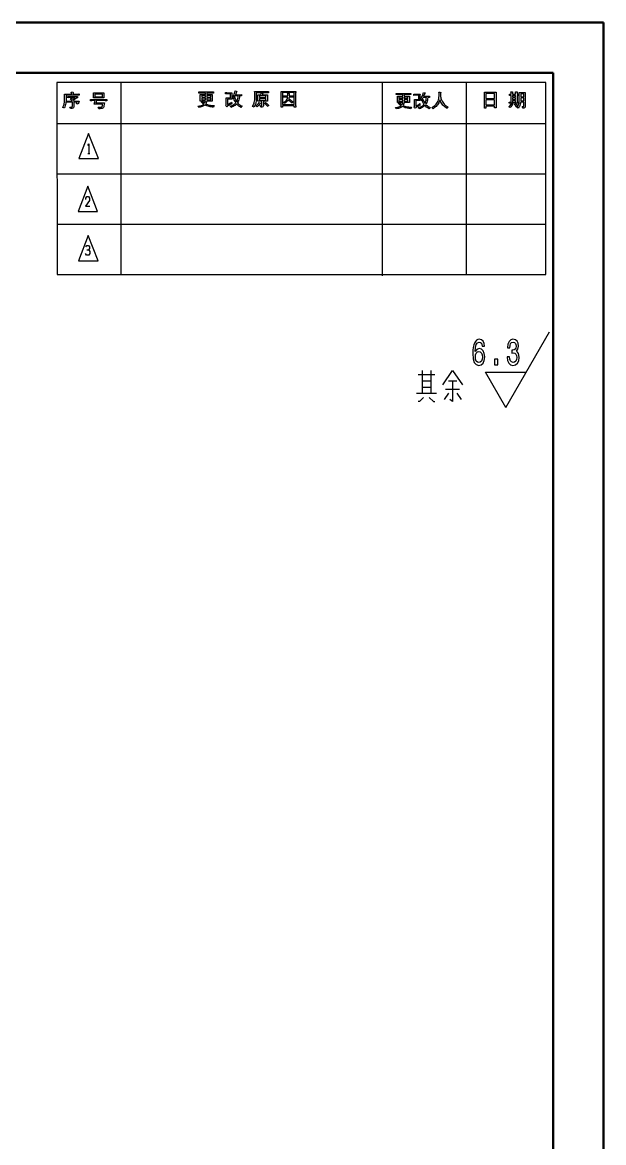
# Model space of a CAD drawing. Extents: x 0 to 1189, y 0 to 841.
# Drawn here: x 1073.6 to 1189, y 618.6 to 841 of the extents above; entities that cross this region are included whole.
import ezdxf

# ---------------------------------------------------------------- set-up
doc = ezdxf.new("R2010")
doc.units = 0

msp = doc.modelspace()

# ---------------------------------------------------------------- linework, layer by layer
at = {"color": 7, "lineweight": 50}
for p, q in [((1189, 841), (0, 841)), ((1189, 0), (1189, 841)), ((1179, 831), (30, 831)), ((1179, 10), (1179, 831))]:
    msp.add_line(p, q, dxfattribs=at)
at = {"color": 7, "lineweight": 25}
for p, q in [((1177.54, 829.08), (1080.46, 829.08)), ((1080.46, 829.08), (1080.51, 790.95)), ((1093.14, 829.08), (1093.14, 790.95)), ((1145.08, 790.71), (1145.08, 829.08)), ((1161.78, 790.95), (1161.78, 829.08)), ((1177.54, 790.93), (1177.54, 829.08)), ((1080.51, 820.95), (1177.54, 820.95)), ((1080.51, 810.95), (1177.54, 810.95)), ((1080.51, 800.95), (1177.54, 800.95)), ((1080.51, 790.95), (1177.54, 790.95)), ((1169.57, 764.54), (1178.23, 779.54)), ((1169.57, 764.54), (1165.53, 771.54)), ((1165.53, 771.54), (1173.61, 771.54))]:
    msp.add_line(p, q, dxfattribs=at)
for points in [[(1116.34, 825.01), (1116.45, 824.89), (1116.59, 824.76), (1116.76, 824.64), (1116.94, 824.53), (1117.1, 824.44), (1117.24, 824.38), (1117.13, 824.28), (1117.01, 824.11), (1116.82, 824.24), (1116.62, 824.38), (1116.48, 824.5), (1116.32, 824.64), (1116.16, 824.8), (1115.99, 824.65), (1115.83, 824.52), (1115.65, 824.41), (1115.47, 824.31), (1115.28, 824.21), (1115.06, 824.11), (1114.99, 824.24), (1114.87, 824.37), (1115.07, 824.44), (1115.27, 824.52), (1115.48, 824.63), (1115.68, 824.75), (1115.86, 824.88), (1116.02, 825.04), (1115.9, 825.23), (1115.77, 825.45), (1115.69, 825.61), (1115.61, 825.77), (1115.53, 825.92), (1115.46, 825.82), (1115.33, 825.91), (1115.23, 825.98), (1115.34, 826.11), (1115.45, 826.29), (1115.57, 826.52), (1115.66, 826.72), (1115.74, 826.93), (1115.82, 827.16), (1115.89, 827.41), (1116.05, 827.34), (1116.2, 827.31), (1116.12, 827.16), (1116.04, 826.99), (1115.97, 826.82), (1115.9, 826.64), (1116.61, 826.64), (1116.89, 826.65), (1117.11, 826.66), (1117.11, 826.4), (1116.95, 826.41), (1116.74, 826.42), (1116.71, 826.14), (1116.66, 825.87), (1116.6, 825.63), (1116.53, 825.41), (1116.44, 825.2)], [(1083.62, 827.2), (1083.68, 827), (1083.73, 826.78), (1084.26, 826.78), (1084.48, 826.78), (1084.7, 826.78), (1084.91, 826.79), (1084.91, 826.55), (1084.7, 826.56), (1084.48, 826.56), (1084.26, 826.56), (1082.3, 826.56), (1082.3, 826.26), (1082.3, 826), (1082.29, 825.77), (1082.29, 825.58), (1082.28, 825.42), (1082.26, 825.18), (1082.23, 824.95), (1082.19, 824.71), (1082.13, 824.47), (1082.05, 824.23), (1081.95, 824.01), (1081.83, 824.07), (1081.65, 824.13), (1081.73, 824.29), (1081.79, 824.45), (1081.85, 824.6), (1081.89, 824.76), (1081.93, 824.94), (1081.96, 825.13), (1081.98, 825.35), (1082, 825.57), (1082, 825.81), (1082, 826.01), (1082, 826.24), (1081.99, 826.5), (1081.99, 826.78), (1083.41, 826.78), (1083.36, 826.95), (1083.29, 827.13), (1083.45, 827.16)], [(1083.78, 825.38), (1084.9, 825.38), (1084.82, 825.18), (1084.74, 824.98), (1084.67, 824.79), (1084.53, 824.83), (1084.37, 824.86), (1084.44, 825.02), (1084.5, 825.17), (1083.81, 825.17), (1083.81, 824.29), (1083.77, 824.05), (1083.64, 823.94), (1083.45, 823.9), (1083.18, 823.88), (1083.13, 824.04), (1083.07, 824.2), (1083.34, 824.19), (1083.48, 824.22), (1083.54, 824.42), (1083.54, 825.17), (1082.9, 825.17), (1082.67, 825.17), (1082.46, 825.16), (1082.46, 825.4), (1082.68, 825.39), (1082.88, 825.38), (1083.59, 825.38), (1083.45, 825.51), (1083.3, 825.64), (1083.14, 825.78), (1083.22, 825.86), (1083.35, 825.97), (1083.46, 825.88), (1083.62, 825.75), (1084.1, 826.06), (1083.21, 826.06), (1082.99, 826.06), (1082.79, 826.06), (1082.61, 826.05), (1082.61, 826.31), (1082.79, 826.3), (1082.99, 826.29), (1083.21, 826.29), (1084.57, 826.29), (1084.57, 826.05), (1084.38, 825.94), (1084.18, 825.83), (1083.98, 825.71), (1083.79, 825.6), (1083.93, 825.48)], [(1089.89, 825.7), (1090.15, 825.7), (1090.37, 825.71), (1090.37, 825.45), (1090.15, 825.46), (1089.89, 825.47), (1088.34, 825.47), (1088.28, 825.26), (1088.21, 825.03), (1089.89, 825.03), (1089.85, 824.82), (1089.83, 824.64), (1089.8, 824.47), (1089.76, 824.27), (1089.7, 824.08), (1089.59, 823.97), (1089.49, 823.93), (1089.33, 823.9), (1089.09, 823.87), (1088.78, 823.85), (1088.72, 824.01), (1088.64, 824.18), (1088.94, 824.17), (1089.16, 824.17), (1089.29, 824.18), (1089.46, 824.32), (1089.51, 824.51), (1089.55, 824.79), (1087.86, 824.79), (1087.94, 825.01), (1088, 825.24), (1088.06, 825.47), (1087.72, 825.47), (1087.52, 825.47), (1087.34, 825.46), (1087.16, 825.45), (1087.16, 825.71), (1087.34, 825.7), (1087.52, 825.7), (1087.72, 825.7)], [(1089.81, 827), (1089.79, 826.78), (1089.79, 826.52), (1089.79, 826.34), (1089.8, 826.17), (1089.81, 826.01), (1087.75, 826.01), (1087.76, 826.22), (1087.76, 826.48), (1087.76, 826.66), (1087.75, 826.84), (1087.75, 827)], [(1089.52, 826.24), (1089.52, 826.78), (1088.03, 826.78), (1088.03, 826.24)], [(1111.22, 827.2), (1111.38, 827.2), (1111.58, 827.21), (1111.58, 826.96), (1111.4, 826.97), (1111.22, 826.97), (1110.26, 826.97), (1110.26, 826.67), (1111.3, 826.67), (1111.29, 826.49), (1111.28, 826.27), (1111.28, 826.02), (1111.28, 825.77), (1111.29, 825.56), (1111.3, 825.38), (1110.22, 825.38), (1110.17, 825.18), (1110.11, 825), (1110.02, 824.82), (1110.18, 824.74), (1110.39, 824.67), (1110.63, 824.6), (1110.88, 824.54), (1111.09, 824.5), (1111.26, 824.48), (1111.48, 824.47), (1111.69, 824.47), (1111.61, 824.36), (1111.55, 824.17), (1111.35, 824.19), (1111.15, 824.22), (1110.93, 824.26), (1110.7, 824.31), (1110.47, 824.37), (1110.25, 824.44), (1110.05, 824.52), (1109.86, 824.61), (1109.68, 824.48), (1109.44, 824.35), (1109.29, 824.28), (1109.1, 824.23), (1108.88, 824.17), (1108.62, 824.13), (1108.56, 824.27), (1108.48, 824.4), (1108.75, 824.42), (1108.98, 824.46), (1109.2, 824.52), (1109.39, 824.59), (1109.53, 824.67), (1109.65, 824.75), (1109.46, 824.89), (1109.28, 825.04), (1109.08, 825.22), (1109.25, 825.38), (1108.91, 825.38), (1108.92, 825.57), (1108.92, 825.8), (1108.92, 826.05), (1108.92, 826.3), (1108.92, 826.51), (1108.91, 826.67), (1109.99, 826.67), (1109.99, 826.97), (1109.11, 826.97), (1108.87, 826.97), (1108.62, 826.96), (1108.62, 827.21), (1108.87, 827.2), (1109.09, 827.2)], [(1109.99, 826.16), (1109.99, 826.46), (1109.21, 826.46), (1109.21, 826.16)], [(1109.97, 825.62), (1109.98, 825.78), (1109.99, 825.93), (1109.21, 825.93), (1109.21, 825.62)], [(1109.29, 825.38), (1109.46, 825.21), (1109.63, 825.07), (1109.8, 824.95), (1109.9, 825.17), (1109.95, 825.38)], [(1111, 825.62), (1111, 825.93), (1110.26, 825.93), (1110.25, 825.8), (1110.24, 825.62)], [(1111, 826.16), (1111, 826.46), (1110.26, 826.46), (1110.26, 826.16)], [(1115.21, 827.05), (1115.2, 826.84), (1115.19, 826.62), (1115.19, 826.4), (1115.19, 826.19), (1115.2, 825.98), (1115.21, 825.79), (1114.37, 825.79), (1114.37, 824.68), (1114.61, 824.82), (1114.83, 824.95), (1115.01, 825.06), (1115.15, 825.17), (1115.19, 825.01), (1115.23, 824.9), (1115.06, 824.79), (1114.88, 824.69), (1114.71, 824.58), (1114.54, 824.48), (1114.36, 824.36), (1114.18, 824.24), (1114.09, 824.37), (1113.98, 824.48), (1114.08, 824.62), (1114.1, 824.78), (1114.1, 825.56), (1114.1, 825.78), (1114.08, 826.02), (1114.94, 826.02), (1114.94, 826.83), (1114.47, 826.83), (1114.22, 826.82), (1113.97, 826.81), (1113.97, 827.07), (1114.22, 827.06), (1114.47, 827.05)], [(1115.55, 825.96), (1115.76, 826.06), (1115.83, 825.9), (1115.9, 825.75), (1115.97, 825.6), (1116.08, 825.4), (1116.19, 825.24), (1116.27, 825.42), (1116.34, 825.63), (1116.4, 825.87), (1116.44, 826.13), (1116.47, 826.42), (1115.82, 826.42), (1115.73, 826.26), (1115.64, 826.11)], [(1119.32, 824.31), (1119.44, 824.49), (1119.53, 824.68), (1119.61, 824.88), (1119.66, 825.09), (1119.71, 825.36), (1119.74, 825.6), (1119.75, 825.8), (1119.75, 826.84), (1119.74, 827.1), (1119.73, 827.28), (1122.02, 827.28), (1122.29, 827.29), (1122.46, 827.3), (1122.46, 827.04), (1122.29, 827.05), (1122.02, 827.05), (1120.03, 827.05), (1120.03, 825.85), (1120.02, 825.58), (1120, 825.35), (1119.97, 825.13), (1119.93, 824.93), (1119.88, 824.74), (1119.81, 824.57), (1119.71, 824.34), (1119.62, 824.17), (1119.47, 824.26)], [(1120, 824.47), (1120.18, 824.6), (1120.35, 824.75), (1120.5, 824.93), (1120.63, 825.12), (1120.75, 825.01), (1120.86, 824.92), (1120.67, 824.71), (1120.5, 824.53), (1120.34, 824.39), (1120.2, 824.27), (1120.11, 824.37)], [(1121.35, 826.93), (1121.27, 826.77), (1121.21, 826.6), (1122.26, 826.6), (1122.25, 826.44), (1122.25, 826.2), (1122.25, 825.76), (1122.25, 825.54), (1122.26, 825.34), (1121.47, 825.34), (1121.47, 824.47), (1121.43, 824.31), (1121.34, 824.22), (1121.17, 824.18), (1120.93, 824.14), (1120.89, 824.31), (1120.83, 824.47), (1121.04, 824.46), (1121.14, 824.48), (1121.18, 824.6), (1121.18, 825.34), (1120.37, 825.34), (1120.38, 825.52), (1120.39, 825.75), (1120.39, 826.22), (1120.38, 826.43), (1120.37, 826.6), (1120.95, 826.6), (1121.02, 826.86), (1121.04, 827.01)], [(1121.96, 826.07), (1121.96, 826.39), (1120.66, 826.39), (1120.66, 826.07)], [(1121.96, 825.56), (1121.96, 825.86), (1120.66, 825.86), (1120.66, 825.56)], [(1121.91, 825.11), (1122.13, 824.91), (1122.31, 824.74), (1122.44, 824.61), (1122.53, 824.51), (1122.43, 824.42), (1122.33, 824.31), (1122.23, 824.44), (1122.09, 824.58), (1121.92, 824.73), (1121.72, 824.91), (1121.82, 825.02)], [(1127.89, 827.31), (1127.88, 827.13), (1127.87, 826.94), (1127.87, 826.75), (1127.87, 826.54), (1127.87, 824.98), (1127.87, 824.79), (1127.87, 824.6), (1127.88, 824.39), (1127.89, 824.19), (1127.6, 824.19), (1127.6, 824.44), (1125.26, 824.44), (1125.26, 824.16), (1124.97, 824.16), (1124.98, 824.36), (1124.98, 824.56), (1124.99, 824.77), (1124.99, 824.98), (1124.99, 826.54), (1124.99, 826.74), (1124.98, 826.93), (1124.98, 827.12), (1124.97, 827.31)], [(1127.6, 824.68), (1127.6, 827.08), (1125.26, 827.08), (1125.26, 824.68)], [(1126.29, 826.4), (1126.29, 826.62), (1126.29, 826.79), (1126.28, 826.93), (1126.44, 826.92), (1126.61, 826.91), (1126.58, 826.76), (1126.56, 826.63), (1126.56, 826.4), (1126.89, 826.4), (1127.05, 826.4), (1127.23, 826.41), (1127.42, 826.42), (1127.42, 826.15), (1127.23, 826.15), (1127.05, 826.16), (1126.89, 826.16), (1126.55, 826.16), (1126.53, 826.04), (1126.49, 825.88), (1126.67, 825.76), (1126.86, 825.62), (1127.01, 825.5), (1127.18, 825.36), (1127.39, 825.19), (1127.27, 825.08), (1127.15, 824.95), (1127.05, 825.07), (1126.93, 825.19), (1126.8, 825.32), (1126.6, 825.5), (1126.42, 825.65), (1126.3, 825.46), (1126.14, 825.28), (1126.01, 825.15), (1125.85, 825.03), (1125.68, 824.9), (1125.58, 825.01), (1125.44, 825.11), (1125.63, 825.21), (1125.8, 825.31), (1125.94, 825.43), (1126.05, 825.56), (1126.16, 825.75), (1126.23, 825.95), (1126.27, 826.16), (1126.01, 826.16), (1125.84, 826.16), (1125.66, 826.15), (1125.47, 826.15), (1125.47, 826.42), (1125.66, 826.41), (1125.83, 826.4), (1126, 826.4)], [(1150.4, 826.9), (1150.55, 826.9), (1150.75, 826.91), (1150.75, 826.66), (1150.57, 826.67), (1150.4, 826.67), (1149.43, 826.67), (1149.43, 826.37), (1150.47, 826.37), (1150.46, 826.19), (1150.46, 825.98), (1150.46, 825.72), (1150.46, 825.47), (1150.46, 825.26), (1150.47, 825.08), (1149.39, 825.08), (1149.35, 824.89), (1149.28, 824.7), (1149.19, 824.53), (1149.35, 824.45), (1149.56, 824.37), (1149.81, 824.3), (1150.06, 824.24), (1150.27, 824.21), (1150.43, 824.19), (1150.65, 824.18), (1150.87, 824.17), (1150.79, 824.06), (1150.73, 823.87), (1150.53, 823.89), (1150.32, 823.92), (1150.1, 823.96), (1149.87, 824.01), (1149.64, 824.07), (1149.43, 824.14), (1149.23, 824.22), (1149.03, 824.32), (1148.86, 824.19), (1148.62, 824.05), (1148.46, 823.99), (1148.27, 823.93), (1148.05, 823.88), (1147.8, 823.83), (1147.74, 823.98), (1147.66, 824.1), (1147.92, 824.12), (1148.16, 824.16), (1148.37, 824.22), (1148.56, 824.3), (1148.71, 824.37), (1148.82, 824.46), (1148.64, 824.59), (1148.45, 824.75), (1148.25, 824.93), (1148.42, 825.08), (1148.08, 825.08), (1148.09, 825.28), (1148.1, 825.5), (1148.1, 825.75), (1148.1, 826), (1148.09, 826.21), (1148.08, 826.37), (1149.16, 826.37), (1149.16, 826.67), (1148.28, 826.67), (1148.05, 826.67), (1147.8, 826.66), (1147.8, 826.91), (1148.04, 826.9), (1148.27, 826.9)], [(1149.16, 825.86), (1149.16, 826.16), (1148.38, 826.16), (1148.38, 825.86)], [(1149.15, 825.32), (1149.16, 825.48), (1149.16, 825.64), (1148.38, 825.64), (1148.38, 825.32)], [(1150.17, 825.32), (1150.17, 825.64), (1149.43, 825.64), (1149.43, 825.51), (1149.42, 825.32)], [(1150.17, 825.86), (1150.17, 826.16), (1149.43, 826.16), (1149.43, 825.86)], [(1152.56, 826.76), (1152.55, 826.54), (1152.55, 826.32), (1152.55, 826.1), (1152.55, 825.89), (1152.55, 825.69), (1152.56, 825.49), (1151.72, 825.49), (1151.72, 824.39), (1151.97, 824.52), (1152.18, 824.65), (1152.36, 824.76), (1152.51, 824.87), (1152.54, 824.72), (1152.59, 824.6), (1152.41, 824.5), (1152.24, 824.39), (1152.07, 824.29), (1151.89, 824.18), (1151.72, 824.07), (1151.54, 823.95), (1151.45, 824.07), (1151.34, 824.19), (1151.43, 824.32), (1151.45, 824.49), (1151.45, 825.27), (1151.45, 825.48), (1151.44, 825.72), (1152.29, 825.72), (1152.29, 826.53), (1151.82, 826.53), (1151.58, 826.53), (1151.33, 826.52), (1151.33, 826.77), (1151.58, 826.76), (1151.82, 826.76)], [(1153.7, 824.71), (1153.81, 824.59), (1153.95, 824.47), (1154.12, 824.34), (1154.29, 824.23), (1154.45, 824.15), (1154.59, 824.09), (1154.49, 823.98), (1154.37, 823.82), (1154.18, 823.94), (1153.98, 824.09), (1153.83, 824.2), (1153.68, 824.34), (1153.51, 824.5), (1153.35, 824.36), (1153.18, 824.23), (1153.01, 824.12), (1152.83, 824.01), (1152.63, 823.91), (1152.42, 823.82), (1152.34, 823.95), (1152.22, 824.07), (1152.42, 824.14), (1152.63, 824.23), (1152.84, 824.33), (1153.04, 824.45), (1153.22, 824.59), (1153.37, 824.74), (1153.26, 824.93), (1153.13, 825.15), (1153.05, 825.31), (1152.97, 825.47), (1152.89, 825.62), (1152.82, 825.52), (1152.69, 825.61), (1152.59, 825.68), (1152.69, 825.82), (1152.8, 826), (1152.93, 826.23), (1153.02, 826.42), (1153.1, 826.64), (1153.18, 826.87), (1153.24, 827.11), (1153.41, 827.05), (1153.56, 827.01), (1153.48, 826.86), (1153.4, 826.69), (1153.33, 826.52), (1153.26, 826.35), (1153.97, 826.35), (1154.24, 826.35), (1154.47, 826.36), (1154.47, 826.1), (1154.3, 826.12), (1154.1, 826.12), (1154.06, 825.84), (1154.01, 825.58), (1153.95, 825.33), (1153.88, 825.11), (1153.8, 824.9)], [(1152.9, 825.66), (1153.12, 825.76), (1153.18, 825.61), (1153.26, 825.45), (1153.33, 825.3), (1153.44, 825.1), (1153.54, 824.94), (1153.63, 825.12), (1153.7, 825.33), (1153.75, 825.57), (1153.8, 825.83), (1153.83, 826.12), (1153.17, 826.12), (1153.09, 825.97), (1153, 825.82)], [(1154.9, 824.12), (1155.11, 824.23), (1155.31, 824.35), (1155.48, 824.49), (1155.63, 824.63), (1155.77, 824.78), (1155.91, 824.98), (1156.03, 825.19), (1156.13, 825.39), (1156.2, 825.6), (1156.26, 825.81), (1156.3, 826.01), (1156.32, 826.2), (1156.34, 826.38), (1156.34, 826.57), (1156.34, 826.75), (1156.33, 826.95), (1156.32, 827.14), (1156.49, 827.13), (1156.68, 827.11), (1156.65, 826.88), (1156.64, 826.64), (1156.64, 826.48), (1156.65, 826.29), (1156.66, 826.09), (1156.69, 825.95), (1156.74, 825.79), (1156.82, 825.6), (1156.93, 825.39), (1157.07, 825.15), (1157.2, 824.94), (1157.36, 824.76), (1157.53, 824.59), (1157.72, 824.45), (1157.94, 824.31), (1158.17, 824.2), (1158.03, 824.05), (1157.94, 823.92), (1157.75, 824.02), (1157.57, 824.14), (1157.4, 824.28), (1157.24, 824.43), (1157.09, 824.6), (1156.95, 824.78), (1156.83, 824.98), (1156.71, 825.19), (1156.61, 825.42), (1156.52, 825.66), (1156.46, 825.44), (1156.38, 825.23), (1156.28, 825.03), (1156.16, 824.84), (1156.03, 824.66), (1155.89, 824.48), (1155.73, 824.32), (1155.55, 824.16), (1155.35, 824.01), (1155.14, 823.87), (1155.04, 823.99)], [(1167.68, 827.13), (1167.68, 826.93), (1167.67, 826.72), (1167.67, 826.51), (1167.67, 826.29), (1167.67, 826.06), (1167.67, 825.83), (1167.67, 825.59), (1167.67, 825.35), (1167.67, 825.11), (1167.67, 824.88), (1167.67, 824.66), (1167.67, 824.45), (1167.68, 824.24), (1167.68, 824.04), (1167.35, 824.04), (1167.35, 824.39), (1165.65, 824.39), (1165.65, 823.97), (1165.34, 823.97), (1165.34, 824.16), (1165.34, 824.36), (1165.35, 824.57), (1165.35, 824.79), (1165.35, 825.02), (1165.35, 825.25), (1165.35, 825.5), (1165.35, 825.75), (1165.35, 825.99), (1165.35, 826.23), (1165.35, 826.47), (1165.34, 826.69), (1165.34, 826.92), (1165.34, 827.13)], [(1167.35, 825.88), (1167.35, 826.88), (1165.65, 826.88), (1165.65, 825.88)], [(1167.35, 824.63), (1167.35, 825.64), (1165.65, 825.64), (1165.65, 824.63)], [(1170.62, 826.74), (1170.62, 826.96), (1170.61, 827.21), (1170.9, 827.21), (1170.89, 826.95), (1170.89, 826.74), (1171.53, 826.74), (1171.53, 826.99), (1171.52, 827.21), (1171.83, 827.21), (1171.82, 826.97), (1171.81, 826.74), (1171.93, 826.74), (1172.07, 826.75), (1172.07, 826.51), (1171.93, 826.52), (1171.81, 826.52), (1171.81, 825.17), (1171.93, 825.18), (1172.07, 825.19), (1172.07, 824.95), (1171.89, 824.95), (1171.72, 824.96), (1171.54, 824.96), (1170.78, 824.96), (1170.58, 824.96), (1170.4, 824.95), (1170.24, 824.95), (1170.24, 825.19), (1170.44, 825.18), (1170.62, 825.17), (1170.62, 826.52), (1170.48, 826.52), (1170.32, 826.51), (1170.32, 826.75), (1170.47, 826.74)], [(1171.53, 826.21), (1171.53, 826.52), (1170.89, 826.52), (1170.89, 826.21)], [(1171.53, 825.7), (1171.53, 826), (1170.89, 826), (1170.89, 825.7)], [(1171.53, 825.17), (1171.53, 825.49), (1170.89, 825.49), (1170.89, 825.17)], [(1172.86, 824.28), (1173.1, 824.29), (1173.16, 824.39), (1173.16, 825.19), (1172.54, 825.19), (1172.51, 824.96), (1172.46, 824.75), (1172.38, 824.53), (1172.28, 824.33), (1172.16, 824.14), (1172.01, 823.95), (1171.9, 824.06), (1171.74, 824.14), (1171.89, 824.3), (1172.01, 824.47), (1172.1, 824.65), (1172.17, 824.83), (1172.22, 825.01), (1172.25, 825.19), (1172.26, 825.34), (1172.26, 825.54), (1172.27, 825.78), (1172.27, 826.07), (1172.27, 826.37), (1172.26, 826.63), (1172.26, 826.86), (1172.25, 827.06), (1173.46, 827.06), (1173.45, 826.87), (1173.45, 826.65), (1173.45, 826.41), (1173.45, 824.32), (1173.41, 824.15), (1173.32, 824.05), (1173.17, 823.99), (1172.98, 823.95), (1172.95, 824.11)], [(1173.16, 826.21), (1173.16, 826.85), (1172.55, 826.85), (1172.55, 826.21)], [(1173.16, 825.4), (1173.16, 826), (1172.55, 826), (1172.55, 825.4)], [(1148.47, 825.08), (1148.64, 824.91), (1148.81, 824.77), (1148.98, 824.66), (1149.07, 824.87), (1149.12, 825.08)], [(1170.99, 824.71), (1170.88, 824.62), (1170.74, 824.46), (1170.59, 824.26), (1170.45, 824.09), (1170.32, 824.18), (1170.21, 824.25), (1170.34, 824.37), (1170.48, 824.53), (1170.61, 824.7), (1170.71, 824.88)], [(1171.7, 824.25), (1171.56, 824.45), (1171.44, 824.6), (1171.34, 824.71), (1171.43, 824.78), (1171.53, 824.88), (1171.65, 824.75), (1171.78, 824.61), (1171.93, 824.45), (1171.81, 824.36)], [(1084.85, 813.96), (1086.77, 813.96), (1088.7, 813.96), (1086.77, 818.96)], [(1084.7, 803.49), (1086.63, 803.49), (1088.55, 803.49), (1086.63, 808.49)], [(1084.77, 793.68), (1086.7, 793.68), (1088.63, 793.68), (1086.7, 798.68)], [(1165.37, 776.7), (1165.28, 777.28), (1165.06, 777.71), (1164.73, 777.99), (1164.3, 778.08), (1164.01, 778.03), (1163.76, 777.89), (1163.54, 777.67), (1163.35, 777.35), (1163.21, 776.96), (1163.1, 776.47), (1163.03, 775.9), (1163.01, 775.26), (1163.09, 774.24), (1163.33, 773.5), (1163.72, 773.05), (1164.25, 772.9), (1164.72, 773.03), (1165.08, 773.37), (1165.32, 773.9), (1165.4, 774.58), (1165.32, 775.26), (1165.09, 775.79), (1164.75, 776.12), (1164.32, 776.24), (1163.85, 776.09), (1163.5, 775.68), (1163.58, 776.47), (1163.73, 777.04), (1163.97, 777.38), (1164.31, 777.5), (1164.55, 777.44), (1164.74, 777.29), (1164.86, 777.04), (1164.92, 776.7)], [(1169.86, 774.61), (1169.86, 774.56), (1169.94, 773.87), (1170.17, 773.35), (1170.53, 773.02), (1171.01, 772.9), (1171.52, 773.02), (1171.9, 773.34), (1172.15, 773.84), (1172.24, 774.49), (1172.2, 774.92), (1172.09, 775.26), (1171.91, 775.53), (1171.68, 775.72), (1172, 776.11), (1172.11, 776.73), (1172.04, 777.29), (1171.83, 777.72), (1171.48, 777.99), (1171.01, 778.08), (1170.57, 777.96), (1170.23, 777.65), (1170.01, 777.14), (1169.94, 776.47), (1169.94, 776.42), (1170.38, 776.42), (1170.42, 776.88), (1170.54, 777.22), (1170.75, 777.42), (1171.04, 777.49), (1171.29, 777.43), (1171.48, 777.28), (1171.59, 777.04), (1171.64, 776.7), (1171.59, 776.35), (1171.47, 776.11), (1171.27, 775.97), (1170.99, 775.93), (1170.8, 775.93), (1170.8, 775.36), (1171.04, 775.38), (1171.35, 775.31), (1171.58, 775.14), (1171.71, 774.86), (1171.76, 774.49), (1171.71, 774.07), (1171.57, 773.76), (1171.34, 773.57), (1171.04, 773.51), (1170.73, 773.58), (1170.51, 773.79), (1170.37, 774.14), (1170.31, 774.61)], [(1164.93, 774.57), (1164.87, 774.12), (1164.74, 773.77), (1164.52, 773.54), (1164.24, 773.47), (1163.95, 773.54), (1163.73, 773.76), (1163.59, 774.11), (1163.55, 774.56), (1163.59, 775.01), (1163.73, 775.35), (1163.96, 775.57), (1164.26, 775.64), (1164.53, 775.57), (1164.74, 775.36), (1164.87, 775.02)], [(1167.31, 773.04), (1167.98, 773.04), (1167.98, 774.12), (1167.31, 774.12)]]:
    msp.add_lwpolyline(points, close=True, dxfattribs=at)
for points in [[(1086.58, 816.59), (1086.78, 816.88), (1086.78, 814.97)], [(1086.58, 816.59), (1086.78, 816.88), (1086.78, 814.97)], [(1086.58, 814.97), (1086.98, 814.97)], [(1086.58, 814.97), (1086.98, 814.97)], [(1086.24, 805.82), (1086.24, 806.11), (1086.44, 806.41), (1086.74, 806.41), (1086.94, 806.11), (1086.94, 805.67), (1086.14, 804.5), (1087.04, 804.5)], [(1086.24, 796.42), (1086.44, 796.72), (1086.74, 796.72), (1086.94, 796.42), (1086.94, 796.13), (1086.74, 795.84)], [(1086.44, 795.84), (1086.84, 795.84), (1087.04, 795.54), (1087.04, 795.1), (1086.84, 794.81), (1086.34, 794.81), (1086.14, 795.1)], [(1153, 771.9), (1153, 767.37)], [(1154.68, 771.9), (1154.68, 767.37)], [(1157.06, 769.02), (1159.02, 771.9), (1160.98, 769.02)], [(1152.16, 771.08), (1155.52, 771.08)], [(1153, 769.84), (1154.68, 769.84)], [(1158.18, 769.84), (1159.86, 769.84)], [(1159.02, 769.84), (1159.02, 765.72), (1158.46, 766.14)], [(1151.88, 767.37), (1155.8, 767.37)], [(1153, 768.61), (1154.68, 768.61)], [(1158.18, 767.37), (1157.34, 766.14)], [(1157.62, 768.19), (1160.42, 768.19)], [(1159.86, 767.37), (1160.7, 766.14)], [(1153.28, 766.55), (1152.44, 765.72), (1152.16, 765.72)], [(1154.4, 766.55), (1155.24, 765.72), (1155.52, 765.72)]]:
    msp.add_lwpolyline(points, dxfattribs=at)

doc.saveas('drawing.dxf')
